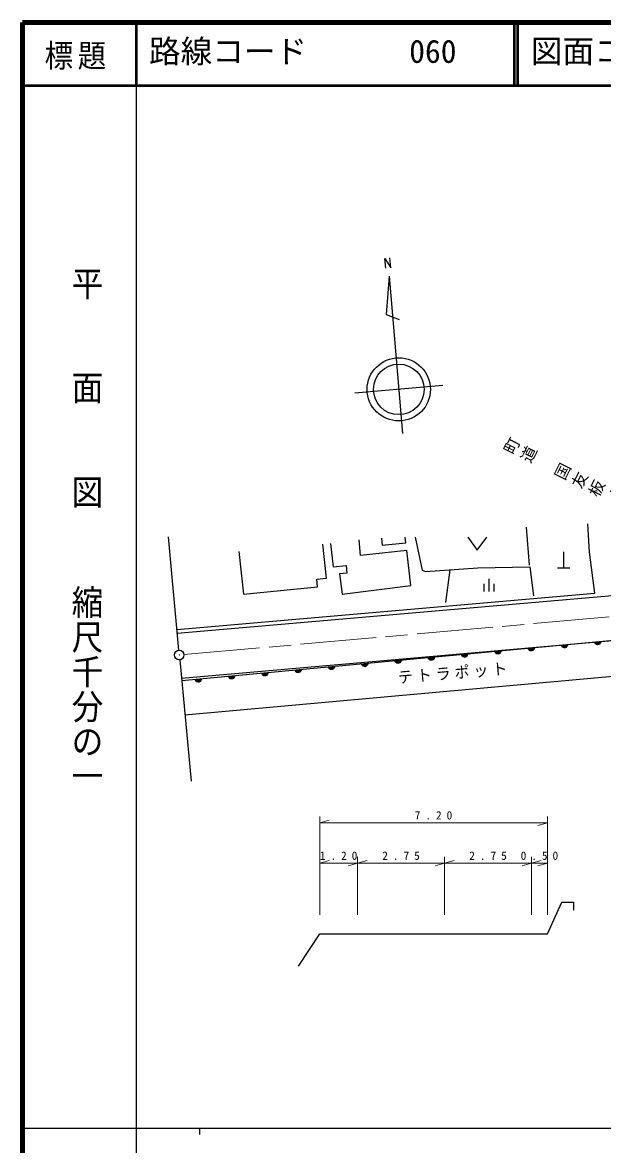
# Model space of a CAD drawing. Units: millimetres, scale not verified, with parts at other scales. Extents: x 40000 to 680000, y 20000 to 380000.
# Drawn here: x 40000 to 131708, y 202409 to 380000 of the extents above; entities that cross this region are included whole.
import ezdxf
from ezdxf.enums import TextEntityAlignment as Align

# ---------------------------------------------------------------- set-up
doc = ezdxf.new("R2010")
doc.units = ezdxf.units.MM
doc.header["$LTSCALE"] = 1000
doc.linetypes.add('CHAIN', pattern=[18.5, 12, -1.5, 3.5, -1.5])
for name, color, linetype, lineweight in [('M-BGD', 7, 'Continuous', 25), ('M-BMK', 2, 'CHAIN', 13), ('M-BMK-HTXT', 7, 'Continuous', 13), ('M-BMK-OTRS', 5, 'Continuous', 25), ('M-STR-HTXT', 7, 'Continuous', 13), ('M-STR-STR3', 7, 'Continuous', 25), ('M-TTL', 2, 'Continuous', 140), ('M-TTL-BAND', 7, 'Continuous', 25), ('M-TTL-LINE', 7, 'Continuous', 50)]:
    doc.layers.add(name, color=color, linetype=linetype, lineweight=lineweight)
doc.layers.add('M-BMK-SRVR', color=7, linetype='Continuous')
doc.layers.add('M-TTL-TXT', color=7, linetype='Continuous')
doc.styles.add('@ＭＳ ゴシック', font='')
doc.styles.add('ＭＳ ゴシック', font='')
doc.styles.get('@ＭＳ ゴシック').set_extended_font_data('@MS Gothic')
doc.styles.get('ＭＳ ゴシック').set_extended_font_data('MS Gothic')

# ---------------------------------------------------------------- blocks, each defined once
blk = doc.blocks.new('MARK28C15L14W1')
at = {"color": 7, "linetype": 'Continuous', "lineweight": 13}
blk.add_line((0, 0), (0.014, -0.05), dxfattribs=at)
blk = doc.blocks.new('MARK5C15L9W1')
at = {"color": 3, "linetype": 'Continuous', "lineweight": 25}
blk.add_circle((0, 0), 0.05, dxfattribs=at)
blk = doc.blocks.new('MARK1170C15L12W1')
at = {"color": 7, "linetype": 'Continuous', "lineweight": 25}
for p, q in [((0.006, -0.046), (0.006, 0.046)), ((0.012, 0.044), (0.012, -0.044)), ((0.018, -0.042), (0.018, 0.042)), ((0.024, 0.036), (0.024, -0.036)), ((0.03, -0.03), (0.03, 0.03)), ((0.036, 0.02), (0.036, -0.02))]:
    blk.add_line(p, q, dxfattribs=at)
blk.add_lwpolyline([(0, 0.05), (0.012, 0.046), (0.022, 0.04), (0.032, 0.03), (0.038, 0.02), (0.042, 0.008), (0.042, -0.008), (0.038, -0.02), (0.032, -0.03), (0.022, -0.04), (0.012, -0.046), (0, -0.05)], close=True, dxfattribs=at)
blk = doc.blocks.new('MARK1125C15L7W1')
at = {"color": 7, "linetype": 'Continuous', "lineweight": 25}
for p, q in [((-0.04, 0.01), (-0.04, -0.05)), ((0, 0.05), (0, -0.05)), ((0.04, 0.01), (0.04, -0.05))]:
    blk.add_line(p, q, dxfattribs=at)

msp = doc.modelspace()

# ---------------------------------------------------------------- linework, layer by layer
at = {"layer": 'M-BGD'}
for p, q in [((97981, 339863), (97490, 333800)), ((97981, 339863), (100087, 314952)), ((97490, 333800), (99567, 332972)), ((106472, 322517), (92522, 321337)), ((64717, 280638), (63103, 298575)), ((120146, 294120), (119679, 300112)), ((125562, 296195), (125562, 293695)), ((107573, 293354), (106859, 288183)), ((124562, 293695), (126562, 293695)), ((64421, 283921), (130473, 289660)), ((64854, 279145), (66665, 259903)), ((65676, 270410), (168961, 279793))]:
    msp.add_line(p, q, dxfattribs=at)
for points in [[(97437, 341123), (97307, 342661), (98235, 341186), (98096, 342729)], [(130473, 289660), (129633, 296148), (129374, 300637)], [(96760, 298390), (96889, 297297), (100604, 297626), (100510, 298554)], [(102099, 298531), (103178, 293296), (103715, 293086), (111981, 293660), (120232, 293840), (120800, 289243)], [(110412, 298518), (111912, 296478), (113412, 298518)], [(74201, 296244), (74941, 289528), (86649, 290652), (86541, 291898), (88084, 292045), (87494, 297446)], [(88714, 297509), (89127, 293859), (91171, 294065), (91286, 292825), (90115, 292711), (90551, 289492), (101419, 290887), (100768, 296438), (93421, 295648), (93255, 298091)], [(83659, 230632), (86988, 235741), (122988, 235741), (125292, 240751), (127111, 240751), (127111, 239483)]]:
    msp.add_lwpolyline(points, dxfattribs=at)
for radius in [5000, 4000]:
    msp.add_circle((99497, 321927), radius, dxfattribs=at)
at = {"layer": 'M-BMK'}
msp.add_line((65531, 279958), (163643, 288664), dxfattribs=at)
at = {"layer": 'M-BMK-HTXT'}
for radius in [31.3, 25, 18.8, 12.5, 6.3]:
    msp.add_circle((64784, 279891), radius, dxfattribs=at)
at = {"layer": 'M-BMK-OTRS'}
for p, q in [((64472, 283359), (156043, 291283)), ((65128, 276240), (138858, 282690))]:
    msp.add_line(p, q, dxfattribs=at)
at = {"layer": 'M-STR-HTXT'}
for p, q in [((86988, 238741), (86988, 254336)), ((122988, 254336), (122988, 238741)), ((86988, 253336), (122988, 253336)), ((86988, 238741), (86988, 247943)), ((86988, 246943), (92988, 246943)), ((92988, 247943), (92988, 238741)), ((92988, 246943), (106738, 246943)), ((106738, 247943), (106738, 238741)), ((106738, 246943), (120488, 246943)), ((120488, 247943), (120488, 238741)), ((120488, 246943), (122988, 246943)), ((122988, 247943), (122988, 238741)), ((122988, 247943), (122988, 238741))]:
    msp.add_line(p, q, dxfattribs=at)
at = {"layer": 'M-STR-STR3'}
msp.add_line((138858, 282690), (65171, 275779), dxfattribs=at)
at = {"layer": 'M-TTL'}
for p, q in [((40000, 380000), (40000, 20000)), ((680000, 380000), (40000, 380000))]:
    msp.add_line(p, q, dxfattribs=at)
at = {"layer": 'M-TTL-BAND'}
for p, q in [((58000, 370000), (58000, 20000)), ((40000, 205000), (579000, 205000)), ((68000, 205000), (68000, 204000))]:
    msp.add_line(p, q, dxfattribs=at)
at = {"layer": 'M-TTL-LINE'}
for p, q in [((58000, 380000), (58000, 370000)), ((117750, 380000), (117750, 370000)), ((118250, 380000), (118250, 370000)), ((40000, 370000), (680000, 370000))]:
    msp.add_line(p, q, dxfattribs=at)

# ---------------------------------------------------------------- block references
at = {"layer": 'M-BGD', "xscale": 20000, "yscale": 20000}
msp.add_blockref('MARK1125C15L7W1', (113738, 290926), dxfattribs=at)
at = {"layer": 'M-BMK-SRVR', "xscale": 15000, "yscale": 15000}
msp.add_blockref('MARK5C15L9W1', (64784, 279891), dxfattribs=at)
at = {"layer": 'M-STR-HTXT', "xscale": 30000, "yscale": 30000}
for p, rotation in [((86988, 253336), 90), ((122988, 253336), 270), ((86988, 246943), 90), ((92988, 246943), 270), ((92988, 246943), 90), ((106738, 246943), 270), ((106738, 246943), 90), ((120488, 246943), 270), ((120488, 246943), 90), ((122988, 246943), 270)]:
    msp.add_blockref('MARK28C15L14W1', p, dxfattribs=dict(at, rotation=rotation))
at = {"layer": 'M-STR-STR3', "xscale": 10000, "yscale": 10000, "rotation": 275.35781}
for p in [(120436, 280962), (125699, 281455), (130963, 281949), (99383, 278987), (104646, 279481), (109909, 279975), (115173, 280468), (78329, 277013), (83593, 277507), (88856, 278000), (94119, 278494), (67803, 276026), (73066, 276519)]:
    msp.add_blockref('MARK1170C15L12W1', p, dxfattribs=at)

# ---------------------------------------------------------------- texts
at = {"layer": 'M-BMK-HTXT', "insert": (115689, 312509), "char_height": 1833, "attachment_point": 7, "rotation": 333.3, "style": '@ＭＳ ゴシック'}
msp.add_mtext('\\T1.2;町道\u3000国友板ノ越線', dxfattribs=at)
at = {"layer": 'M-STR-HTXT', "insert": (99449, 275235), "char_height": 1833, "attachment_point": 7, "rotation": 4.8, "style": 'ＭＳ ゴシック'}
msp.add_mtext('\\T1.26;\\W0.95;テトラポット', dxfattribs=at)
at = {"layer": 'M-STR-HTXT', "char_height": 1320, "attachment_point": 7, "style": 'ＭＳ ゴシック'}
for s, insert in [('\\T1.87;7.20', (102013, 253836)), ('\\T1.87;1.20', (87013, 247443)), ('\\T1.87;2.75', (96888, 247443)), ('\\T1.87;2.75', (110638, 247443)), ('\\T1.87;0.50', (118763, 247443))]:
    msp.add_mtext(s, dxfattribs=dict(at, insert=insert))
at = {"layer": 'M-TTL-BAND', "style": '@ＭＳ ゴシック', "width": 1.1}
for s, p in [('平\u3000\u3000面\u3000\u3000図', (47277, 341475)), ('縮尺千分の一', (47277, 291030))]:
    msp.add_text(s, height=3666, rotation=270, dxfattribs=at).set_placement(p, align=Align.BOTTOM_LEFT)
at = {"layer": 'M-TTL-TXT', "style": 'ＭＳ ゴシック'}
for s, p in [('路線コード', (60000, 372500)), ('060', (101142, 372500)), ('図面コード', (120380, 372500))]:
    msp.add_text(s, height=3666, dxfattribs=at).set_placement(p, align=Align.BOTTOM_LEFT)
at = {"layer": 'M-TTL-TXT', "insert": (43500, 372500), "char_height": 3666, "attachment_point": 7, "style": 'ＭＳ ゴシック'}
msp.add_mtext('\\T1.16;\\W0.9;標題', dxfattribs=at)

doc.saveas('drawing.dxf')
